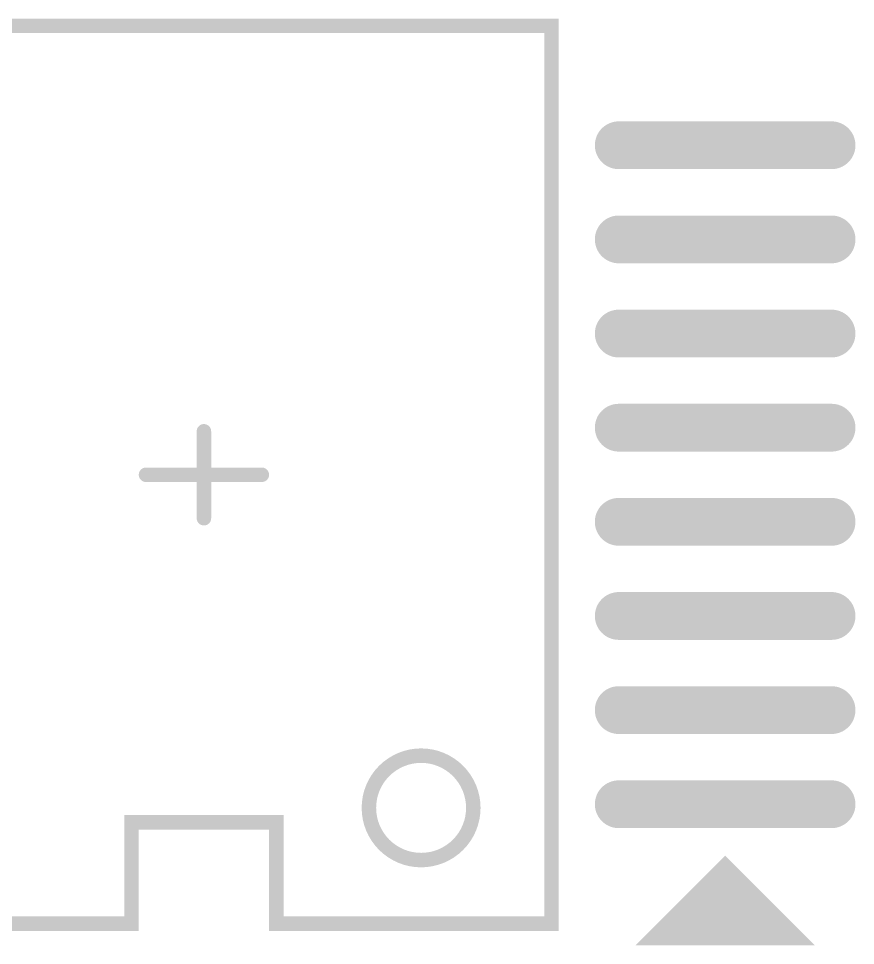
# Model space of a CAD drawing. Extents: x -22 to 239, y -29 to 162.
# Drawn here: x 184.92 to 190.7, y 38.75 to 45.15 of the extents above; entities that cross this region are included whole.
import ezdxf

# ---------------------------------------------------------------- set-up
doc = ezdxf.new("R2010")
doc.units = 0
for name, color, linetype in [('DRIL_NPLTE_THRU_01', 5, 'CONTINUOUS'), ('DRIL_NPLTE_THRU_02', 106, 'CONTINUOUS'), ('DRIL_NPLTE_THRU_03', 96, 'CONTINUOUS'), ('DRIL_NPLTE_THRU_04', 34, 'CONTINUOUS'), ('PADS_BOT', 43, 'CONTINUOUS'), ('PADS_INNER', 186, 'CONTINUOUS'), ('PADS_TOP', 186, 'CONTINUOUS'), ('PART_TOP_2DLINE_00', 150, 'CONTINUOUS')]:
    doc.layers.add(name, color=color, linetype=linetype)

# ---------------------------------------------------------------- blocks, each defined once
blk = doc.blocks.new('SMOOTH_0$1')
at = {"const_width": 0.05}
blk.add_lwpolyline([(-0.025, 0, 1), (0.025, 0, 1)], format="xyb", close=True, dxfattribs=at)
blk = doc.blocks.new('PART_BODY_TOP_6')
at = {"layer": 'PART_TOP_2DLINE_00', "const_width": 0.1}
blk.add_lwpolyline([(-3.1, -2.4), (-3.1, -0.5), (-2.4, -0.5), (-2.4, 0.5), (-3.1, 0.5), (-3.1, 2.4), (3.1, 2.4), (3.1, -2.4)], close=True, dxfattribs=at)
for points in [[(0, -0.4), (0, 0.4)], [(-0.3, 0), (0.3, 0)], [(-2.7, -3.6), (-3.2, -4.1), (-3.2, -3.1), (-2.7, -3.6)], [(-3.1, -3.2), (-3.1, -4), (-3, -3.9), (-3, -3.3), (-2.9, -3.4), (-2.9, -3.8), (-2.8, -3.7), (-2.8, -3.5)]]:
    blk.add_lwpolyline(points, dxfattribs=at)
blk.add_lwpolyline([(-2.3, -1.8606, 1), (-2.3, -1.1394, 1)], format="xyb", close=True, dxfattribs=at)
at = {"layer": 'PART_TOP_2DLINE_00'}
for p in [(-3.1, 0.5), (-2.4, 0.5), (0, 0.4), (-0.3, 0), (0.3, 0), (0, -0.4), (-3.1, -0.5), (-2.4, -0.5), (-3.1, -2.4), (3.1, -2.4), (-3.2, -3.1), (-3.1, -3.2), (-3, -3.3), (-2.9, -3.4), (-2.8, -3.5), (-2.7, -3.6), (-2.7, -3.6), (-2.8, -3.7), (-2.9, -3.8), (-3, -3.9), (-3.1, -4), (-3.2, -4.1)]:
    blk.add_blockref('SMOOTH_0$1', p, dxfattribs=at)
blk = doc.blocks.new('DRIL_HOLE_0')
blk.add_lwpolyline([(0, 0, 1), (0, 0, 1)], format="xyb", close=True)
blk = doc.blocks.new('PAD_1')
blk.add_lwpolyline([(0, 0, 1), (0, 0, 1)], format="xyb", close=True)
blk = doc.blocks.new('PAD_4')
at = {"const_width": 0.165}
blk.add_lwpolyline([(-0.735, -0.0825), (0.735, -0.0825, 1), (0.735, 0.0825), (-0.735, 0.0825, 1)], format="xyb", close=True, dxfattribs=at)
blk = doc.blocks.new('STK_TOP_107')
at = {"layer": 'DRIL_NPLTE_THRU_01'}
blk.add_blockref('DRIL_HOLE_0', (0, 0), dxfattribs=at)
at = {"layer": 'DRIL_NPLTE_THRU_02'}
blk.add_blockref('DRIL_HOLE_0', (0, 0), dxfattribs=at)
at = {"layer": 'DRIL_NPLTE_THRU_03'}
blk.add_blockref('DRIL_HOLE_0', (0, 0), dxfattribs=at)
at = {"layer": 'DRIL_NPLTE_THRU_04'}
blk.add_blockref('DRIL_HOLE_0', (0, 0), dxfattribs=at)
at = {"layer": 'PADS_BOT'}
blk.add_blockref('PAD_1', (0, 0), dxfattribs=at)
at = {"layer": 'PADS_INNER'}
blk.add_blockref('PAD_1', (0, 0), dxfattribs=at)
at = {"layer": 'PADS_TOP', "rotation": 90}
blk.add_blockref('PAD_4', (0, 0), dxfattribs=at)
blk = doc.blocks.new('SYM_TOP_9')
for name, p in [('PART_BODY_TOP_6', (0, 0)), ('STK_TOP_107', (-2.275, -3.6)), ('STK_TOP_107', (-1.625, -3.6)), ('STK_TOP_107', (-0.975, -3.6)), ('STK_TOP_107', (-0.325, -3.6)), ('STK_TOP_107', (0.325, -3.6)), ('STK_TOP_107', (0.975, -3.6)), ('STK_TOP_107', (1.625, -3.6)), ('STK_TOP_107', (2.275, -3.6))]:
    blk.add_blockref(name, p)
blk = doc.blocks.new('PART_TOP_560')
blk.add_blockref('SYM_TOP_9', (0, 0))

msp = doc.modelspace()

# ---------------------------------------------------------------- block references
at = {"rotation": 90}
msp.add_blockref('PART_TOP_560', (186.2, 42), dxfattribs=at)

doc.saveas('drawing.dxf')
